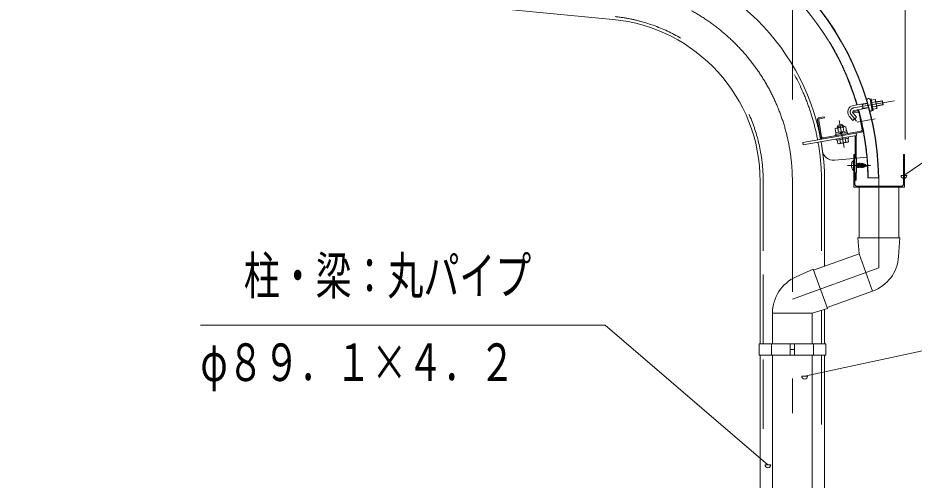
# Model space of a CAD drawing. Units: millimetres, scale not verified. Extents: x -26655 to 26659, y -10500 to 10500.
# Drawn here: x 18768 to 21869, y 5638 to 7239 of the extents above; entities that cross this region are included whole.
import ezdxf
from ezdxf.enums import TextEntityAlignment as Align

# ---------------------------------------------------------------- set-up
doc = ezdxf.new("R2010")
doc.units = ezdxf.units.MM
doc.header["$LTSCALE"] = 60
doc.linetypes.add('USER2', pattern=[10, 4, -6])
doc.linetypes.add('USER3', pattern=[24, 12, -5, 2, -5])
for name, color, linetype, lineweight in [('0-6_2-02BOLD', 7, 'Continuous', 18), ('0-7_2-12HIDDEN', 3, 'USER2', 18), ('0-8_2-22CENTER', 3, 'USER3', 18), ('0-9_2-42THIN', 4, 'Continuous', 18), ('0-A_2-52DIM', 3, 'Continuous', 18)]:
    doc.layers.add(name, color=color, linetype=linetype, lineweight=lineweight)
doc.styles.add('ＭＳ ゴシック', font='')
doc.styles.get('ＭＳ ゴシック').set_extended_font_data('MS Gothic')

msp = doc.modelspace()

# ---------------------------------------------------------------- linework, layer by layer
at = {"layer": '0-6_2-02BOLD'}
for p, q in [((21735.02, 6948.36), (21722.41, 6946.13)), ((21706.46, 6943.65), (21657.67, 6935.05)), ((21660.6, 6918.43), (21711.05, 6927.32)), ((21692.07, 6923.98), (21689.14, 6940.59)), ((21725.23, 6930.14), (21737.84, 6932.37)), ((21534.59, 6883.96), (21544.83, 6825.86)), ((21548.78, 6826.55), (21538.53, 6884.66)), ((21656.86, 6883.49), (21644.33, 6898.42)), ((21657, 6909.61), (21673.74, 6912.56)), ((21678.43, 6908.92), (21688.61, 6851.21)), ((21603.18, 6862.8), (21622.88, 6866.28)), ((21604.96, 6856.27), (21607.48, 6841.98)), ((21625.95, 6845.24), (21623.44, 6859.53)), ((21685.37, 6846.58), (21553.41, 6823.31)), ((21612.66, 6837.82), (21616.71, 6843.61)), ((21617.59, 6838.69), (21621.64, 6844.48)), ((21635.92, 6847), (21636.79, 6842.07)), ((21638.52, 6842.37), (21639.21, 6838.44)), ((21664.46, 6830.7), (21664.46, 6752.53)), ((21669.61, 6831.61), (21668.21, 6839.49)), ((21668.21, 6752.53), (21668.21, 6831.36)), ((21600.13, 6815.3), (21599.44, 6819.24)), ((21604.67, 6803.9), (21602.58, 6815.73)), ((21613.91, 6805.53), (21611.82, 6817.36)), ((21630.3, 6820.62), (21632.39, 6808.79)), ((21660.21, 6752.26), (21592.98, 6746.21)), ((21663.21, 6752.53), (21669.46, 6752.53)), ((21705.03, 6756.3), (21668.21, 6752.98)), ((21672.52, 6721.53), (21669.81, 6733.53)), ((21675.22, 6733.53), (21674.61, 6735.03)), ((21680.01, 6735.03), (21682.71, 6720.03)), ((21683.61, 6733.53), (21686.31, 6721.53)), ((21688.71, 6721.53), (21686.01, 6733.53)), ((21690.81, 6734.91), (21689.61, 6735.03)), ((21694.11, 6723.09), (21691.41, 6733.05)), ((21702.51, 6726.45), (21699.81, 6729.69)), ((21670.11, 6721.53), (21670.71, 6720.03)), ((21676.11, 6720.03), (21675.51, 6721.53)), ((21681.51, 6720.03), (21680.91, 6721.53)), ((21697.72, 6722.91), (21698.91, 6723.39)), ((21699.51, 6725.25), (21702.5, 6726.44)), ((21336.04, 6109.94), (21336.04, 6672.44)), ((21336.04, 6672.44), (21336.04, 6109.94)), ((21558.79, 6378.16), (21558.79, 6672.44)), ((21746.21, 6684.84), (21708.71, 6684.84)), ((21678.18, 6652.53), (21678.18, 6476.62)), ((21815.68, 6476.62), (21815.68, 6652.53)), ((21674.42, 6476.62), (21819.43, 6476.62)), ((21678.18, 6421.61), (21674.43, 6476.62)), ((21819.44, 6476.62), (21815.03, 6412.13)), ((21520.82, 6364.34), (21678.18, 6421.61)), ((21678.18, 6421.61), (21725.21, 6292.41)), ((21519.53, 6367.87), (21460.44, 6341.67)), ((21569.13, 6231.61), (21519.54, 6367.87)), ((21724.88, 6292.29), (21567.85, 6235.13)), ((21378.66, 6216.32), (21516.16, 6216.32)), ((21378.67, 6109.94), (21378.67, 6216.32)), ((21516.16, 6216.32), (21569.13, 6231.61)), ((21516.17, 6109.94), (21516.17, 6216.32)), ((21558.79, 6228.63), (21558.79, 6109.94)), ((21374.66, 6069.93), (21374.66, 6109.93)), ((21439.79, 6069.93), (21439.79, 6109.93)), ((21455.04, 6109.93), (21455.04, 6069.93)), ((21520.16, 6109.93), (21520.16, 6069.93)), ((21439.79, 6089.93), (21455.04, 6089.93)), ((21336.04, 1614.93), (21336.04, 6069.93)), ((21378.67, 6069.93), (21378.67, 1614.93)), ((21516.17, 6069.93), (21516.17, 1614.93)), ((21558.79, 1614.93), (21558.79, 6069.93))]:
    msp.add_line(p, q, dxfattribs=at)
for points in [[(20826.43, 7233.46), (17023.53, 7599.64), (17044.88, 7821.37), (17057.32, 7820.17)], [(21721, 6954.13), (21733.61, 6956.35), (21735.22, 6954.43), (21740.11, 6926.74), (21739.25, 6924.38), (21726.64, 6922.15)], [(21738.97, 6933.2), (21760.67, 6937.03), (21758.06, 6951.8), (21736.37, 6947.97)], [(21760.67, 6937.03), (21761.68, 6938.47), (21759.51, 6950.79), (21758.06, 6951.8)], [(21673.05, 6916.5), (21656.3, 6913.55), (21657, 6909.61)], [(21541.77, 6889.29), (21558.51, 6892.24), (21557.82, 6896.18), (21541.08, 6893.23)], [(21657.26, 6909.27), (21669.79, 6894.34), (21656.86, 6883.49)], [(21598.24, 6840.35), (21595.72, 6854.64), (21598.38, 6856.88), (21629.41, 6862.35), (21632.68, 6861.16), (21635.19, 6846.87)], [(21623.74, 6861.35), (21622.88, 6866.28), (21618.53, 6869.32), (21606.22, 6867.14), (21603.18, 6862.8), (21604.05, 6857.88)], [(21669.61, 6831.61), (21485.12, 6799.08), (21483.74, 6806.96), (21686.07, 6842.64)], [(21638.52, 6842.37), (21596.66, 6834.99), (21597.35, 6831.06)], [(21598.38, 6835.3), (21597.52, 6840.23), (21635.92, 6847)], [(21600.13, 6815.3), (21641.99, 6822.68), (21641.29, 6826.62)], [(21639.53, 6822.25), (21641.63, 6810.42), (21638.95, 6808.19), (21607.94, 6802.71), (21604.67, 6803.9)], [(21660.21, 6709.83), (21659.17, 6709.83), (21659.17, 6745.23), (21660.21, 6745.23)], [(21669.46, 6752.53), (21669.46, 6702.53), (21663.21, 6702.53)], [(21689.01, 6733.53), (21686.01, 6733.53), (21685.41, 6735.03), (21684.21, 6735.03), (21683.61, 6733.53), (21680.61, 6733.53), (21680.01, 6735.03), (21678.81, 6735.03), (21678.21, 6733.53), (21675.22, 6733.53), (21677.92, 6721.53), (21677.31, 6720.03), (21674.61, 6735.03), (21673.41, 6735.03), (21672.81, 6733.53), (21669.81, 6733.53), (21669.46, 6734.41)], [(21669.46, 6733.64), (21671.92, 6720.03), (21670.71, 6720.03), (21669.46, 6726.98)], [(21671.92, 6720.03), (21672.52, 6721.53), (21675.51, 6721.53), (21672.81, 6733.53)], [(21673.41, 6735.03), (21676.11, 6720.03), (21677.31, 6720.03)], [(21677.92, 6721.53), (21680.91, 6721.53), (21678.21, 6733.53)], [(21678.81, 6735.03), (21681.51, 6720.03), (21682.71, 6720.03), (21683.31, 6721.53), (21680.61, 6733.53)], [(21683.31, 6721.53), (21686.31, 6721.53), (21686.91, 6720.03), (21684.21, 6735.03)], [(21685.41, 6735.03), (21688.11, 6720.03), (21686.91, 6720.03)], [(21694.41, 6731.85), (21691.41, 6733.05), (21690.81, 6734.91), (21693.51, 6721.24), (21692.31, 6720.76), (21691.71, 6722.13), (21689.01, 6733.53), (21689.61, 6735.03), (21692.31, 6720.76)], [(21696.81, 6730.89), (21699.51, 6725.25), (21698.91, 6723.39), (21696.21, 6732.75), (21695.01, 6733.22), (21694.41, 6731.85), (21697.12, 6724.29), (21697.72, 6722.91), (21695.01, 6733.22)], [(21704.32, 6725.55), (21701.62, 6730.59), (21700.42, 6731.07), (21699.81, 6729.69), (21696.74, 6730.92)], [(21700.42, 6731.07), (21703.11, 6725.07), (21704.32, 6725.55)], [(21664.46, 6702.53), (21664.46, 6676.98), (21668.21, 6676.98), (21668.21, 6702.53)], [(21669.46, 6724.42), (21670.11, 6721.53), (21669.46, 6721.53)], [(21688.11, 6720.03), (21688.71, 6721.53), (21690.21, 6721.53), (21691.71, 6722.13)], [(21693.51, 6721.24), (21694.11, 6723.09), (21697.12, 6724.29)], [(21703.6, 6726.89), (21705.21, 6727.53), (21702.72, 6728.53)]]:
    msp.add_lwpolyline(points, dxfattribs=at)
for points in [[(21727.29, 6918.44), (21723.35, 6917.75), (21716.41, 6957.14), (21720.34, 6957.84)], [(21827.22, 6655.53), (21832.22, 6660.53), (21832.22, 6765.03), (21835.21, 6765.03), (21835.21, 6652.53), (21660.21, 6652.53), (21660.21, 6765.03), (21663.21, 6765.03), (21663.21, 6660.53), (21668.21, 6655.53)], [(21332.04, 6069.93), (21332.04, 6109.93), (21562.79, 6109.93), (21562.79, 6069.93)]]:
    msp.add_lwpolyline(points, close=True, dxfattribs=at)
for centre, radius, start, end in [((20772.42, 6672.43), 972.62, 0.73094, 84.50003), ((20772.42, 6672.43), 973.88, 0.73001, 84.5), ((20772.42, 6672.43), 936.38, 16.43245, 84.5), ((20772.42, 6672.43), 786.38, 10.65315, 84.50005), ((20772.42, 6672.43), 563.62, 0, 84.50003), ((21710.98, 6953.64), 5.95, 10.01471, 190.01471), ((21728.47, 6951.33), 7.19, 335.62325, 35.62325), ((21711.2, 6935.91), 26.87, 352.41954, 27.59546), ((21661.57, 6912.89), 22.5, 99.99847, 220.00092), ((21661.57, 6912.89), 5.62, 100.00249, 220.00249), ((21674.43, 6908.62), 8, 75.34628, 100.00198), ((20772.42, 6672.43), 936.38, 0.75925, 15.39432), ((21718.77, 6919.48), 4.21, 190.00774, 10.00774), ((21732.71, 6927.34), 7.19, 344.39175, 44.39175), ((21542.46, 6885.35), 8, 100.00313, 190.00211), ((21542.46, 6885.35), 4, 100.00652, 190.00652), ((21674.43, 6908.62), 4, 14.67992, 100.00677), ((21601.28, 6850.09), 7.19, 59.27591, 100.00273), ((21618.44, 6833.86), 26.15, 78.97455, 121.02536), ((21629, 6854.98), 7.19, 100.00273, 140.72955), ((21552.71, 6827.24), 8, 190.01096, 280.00211), ((21552.71, 6827.24), 4, 190.01537, 280.00652), ((21684.68, 6850.52), 4, 280.00652, 10.00652), ((21684.68, 6850.52), 8, 280.00217, 340.37393), ((20772.42, 6672.43), 786.38, 0, 10.0701), ((20772.43, 6672.34), 786.38, 7.7531, 10.07008), ((21608.34, 6810.08), 7.19, 280.00273, 320.72955), ((21618.9, 6831.2), 26.15, 258.97455, 301.02536), ((21636.06, 6814.97), 7.19, 239.27591, 280.00273), ((21588.77, 6783.48), 37.5, 187.75275, 276.44838), ((21674.01, 6727.53), 23.1, 129.98303, 230.0168), ((21662.46, 6727.53), 11.55, 137.75334, 222.24648), ((21677.85, 6421.5), 137.5, 290.00024, 356.09424), ((21516.17, 6215.97), 137.5, 113.90668, 180.16823)]:
    msp.add_arc(centre, radius, start, end, dxfattribs=at)
at = {"layer": '0-7_2-12HIDDEN'}
for p, q in [((21346.53, 6109.94), (21346.53, 6672.44)), ((21346.54, 6672.44), (21346.54, 6109.94)), ((21548.29, 6672.44), (21548.29, 6374.34)), ((21548.29, 6225.59), (21548.29, 6109.93)), ((21346.54, 1614.93), (21346.54, 6069.93)), ((21548.29, 6069.93), (21548.29, 1614.93))]:
    msp.add_line(p, q, dxfattribs=at)
for radius, start, end in [(937.62, 16.42381, 84.5), (775.88, 10.662, 84.50003), (574.12, 0, 84.50003), (937.62, 0.75822, 15.3871), (775.88, 0, 10.07104)]:
    msp.add_arc((20772.42, 6672.43), radius, start, end, dxfattribs=at)
at = {"layer": '0-8_2-22CENTER'}
for p, q in [((21659.13, 6926.73), (21801.21, 6951.79)), ((21650.8, 6903.85), (21669.68, 6881.35)), ((21671.3, 6878.11), (21733.6, 6889.09)), ((21626.16, 6790.04), (21609.74, 6883.19)), ((21637.98, 6727.53), (21717.91, 6727.53)), ((21447.41, -909.87), (21447.41, 6672.44))]:
    msp.add_line(p, q, dxfattribs=at)
msp.add_lwpolyline([(21746.93, 6684.85), (21746.93, 6373.48), (21447.41, 6264.46)], dxfattribs=at)
for centre, radius, start, end in [((20772.42, 6672.43), 675, 0, 84.50003), ((21661.57, 6912.89), 14.06, 100.00238, 219.99998)]:
    msp.add_arc(centre, radius, start, end, dxfattribs=at)
at = {"layer": '0-9_2-42THIN'}
for p, q in [((21736.58, 6946.73), (21759.51, 6950.79)), ((21689.41, 6939.09), (21683.55, 6939.6)), ((21706.89, 6942.18), (21689.41, 6939.1)), ((21761.68, 6938.47), (21738.75, 6934.43)), ((21606.51, 6858.31), (21605.21, 6865.7)), ((21619.98, 6868.3), (21621.28, 6860.92))]:
    msp.add_line(p, q, dxfattribs=at)
msp.add_lwpolyline([(21686.48, 6922.99), (21691.81, 6925.48), (21710.65, 6928.8)], dxfattribs=at)
at = {"layer": '0-A_2-52DIM'}
for p, q in [((21837.41, 6817.44), (21837.41, 9182.47)), ((21447.42, 8832.47), (21447.42, 6955.97)), ((21843.48, 6692.54), (21823.48, 6692.54)), ((20799.27, 6174), (19399.27, 6174)), ((20799.27, 6174), (21362.74, 5690.61)), ((21499.9, 5997.63), (21479.9, 5997.63)), ((21372.74, 5690.61), (21352.74, 5690.61))]:
    msp.add_line(p, q, dxfattribs=at)
for points in [[(24197.42, 7144.93), (22497.41, 7144.93), (21833.48, 6692.54)], [(21489.9, 5997.63), (23547.42, 6439.95), (25547.41, 6439.95)]]:
    msp.add_lwpolyline(points, dxfattribs=at)
for centre in [(21833.48, 6692.54), (21489.9, 5997.63), (21362.74, 5690.61)]:
    msp.add_arc(centre, 10, 180, 0, dxfattribs=at)

# ---------------------------------------------------------------- texts
at = {"layer": '0-A_2-52DIM', "color": 7, "style": 'ＭＳ ゴシック', "width": 0.7}
for s, p in [('柱・梁：丸パイプ', (19549.27, 6241.77)), ('φ８９．１×４．２', (19399.27, 5941.77))]:
    msp.add_text(s, height=130.2, dxfattribs=at).set_placement(p, align=Align.BOTTOM_LEFT)

doc.saveas('drawing.dxf')
